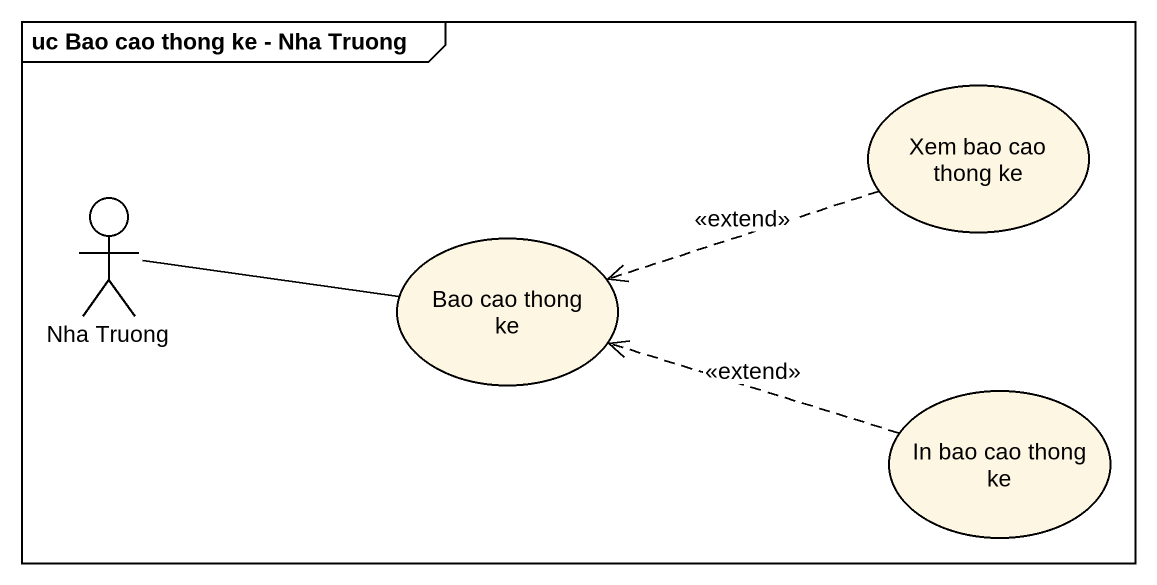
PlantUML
@startuml
mainframe uc Bao cao thong ke - Nha Truong
usecase "Xem bao cao thong ke" as Xem_bao_cao_thong_ke
actor "Nha Truong" as Nha_Truong
usecase "Bao cao thong ke" as Bao_cao_thong_ke
usecase "In bao cao thong ke" as In_bao_cao_thong_ke
Xem_bao_cao_thong_ke .left.> Bao_cao_thong_ke : <<extend>>
Nha_Truong -right- Bao_cao_thong_ke
In_bao_cao_thong_ke .left.> Bao_cao_thong_ke : <<extend>>
@enduml
